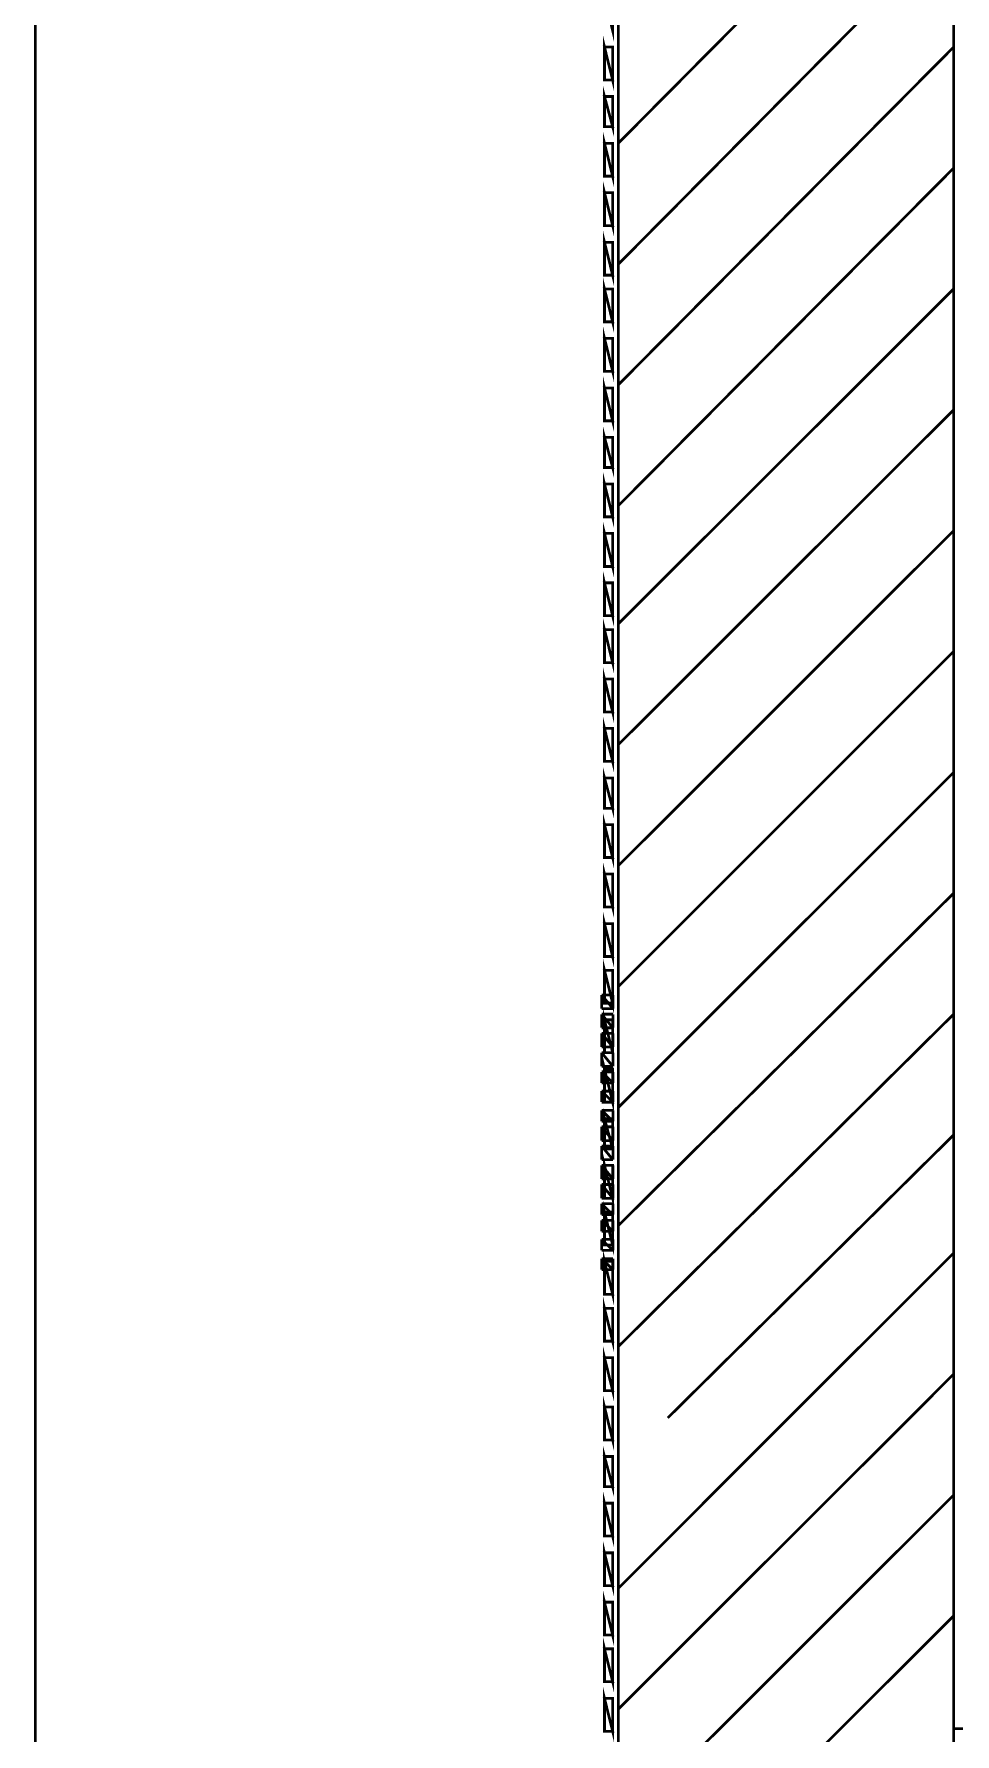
# Model space of a CAD drawing. Header units: metres. Extents: x 3290 to 4536, y 1562 to 1983.
# Drawn here: x 4013.17 to 4020.86, y 1710.19 to 1724.39 of the extents above; entities that cross this region are included whole.
import ezdxf

# ---------------------------------------------------------------- set-up
doc = ezdxf.new("R2010")
doc.units = ezdxf.units.M
for name, color, linetype in [('C00-00-00-BLACK', 7, 'Continuous'), ('C00-00-FF', 5, 'Continuous'), ('C00-7E-FF', 150, 'Continuous'), ('C00-FF-00', 3, 'Continuous')]:
    doc.layers.add(name, color=color, linetype=linetype)

msp = doc.modelspace()

# ---------------------------------------------------------------- linework, layer by layer
at = {"layer": 'C00-00-00-BLACK', "const_width": 0.0229}
for points in [[(4020.849, 1742.303), (4020.849, 1681.01)], [(4018.047, 1680.458), (4018.047, 1736.082)], [(4018.047, 1723.478), (4020.849, 1726.302)], [(4018.047, 1722.467), (4020.849, 1725.292)], [(4018.047, 1721.459), (4020.849, 1724.282)], [(4018.047, 1720.449), (4020.849, 1723.271)], [(4018.047, 1719.462), (4020.849, 1722.261)], [(4018.047, 1718.452), (4020.849, 1721.251)], [(4018.047, 1717.441), (4020.849, 1720.241)], [(4018.047, 1716.43), (4020.849, 1719.232)], [(4018.047, 1715.421), (4020.849, 1718.221)], [(4018.047, 1714.434), (4020.849, 1717.212)], [(4018.047, 1713.423), (4020.849, 1716.201)], [(4018.46, 1712.827), (4020.849, 1715.192)], [(4019.47, 1712.827), (4020.849, 1714.205)], [(4020.483, 1712.827), (4020.849, 1713.194)], [(4018.047, 1711.403), (4019.47, 1712.827)], [(4018.047, 1710.394), (4020.483, 1712.827)], [(4018.047, 1709.384), (4020.849, 1712.183)], [(4018.047, 1708.373), (4020.849, 1711.174)], [(4039.96, 1710.232), (4020.849, 1710.232)]]:
    msp.add_lwpolyline(points, dxfattribs=at)
at = {"layer": 'C00-00-FF', "const_width": 0.0229}
for points in [[(4018.002, 1716.362), (4017.908, 1716.362)], [(4017.908, 1716.362), (4018.002, 1716.248)], [(4017.908, 1716.362), (4018.002, 1716.248)], [(4017.908, 1716.248), (4017.908, 1716.362)], [(4018.002, 1716.248), (4018.002, 1716.362)], [(4018.002, 1716.248), (4017.908, 1716.248)], [(4018.002, 1716.201), (4017.908, 1716.201)], [(4017.908, 1716.201), (4018.002, 1716.087)], [(4017.908, 1716.201), (4018.002, 1716.087)], [(4017.908, 1716.087), (4017.908, 1716.201)], [(4018.002, 1716.087), (4017.908, 1716.087)], [(4018.002, 1716.087), (4018.002, 1716.201)], [(4018.002, 1716.041), (4017.908, 1716.041)], [(4017.908, 1716.041), (4018.002, 1715.926)], [(4017.908, 1716.041), (4018.002, 1715.926)], [(4017.908, 1715.926), (4017.908, 1716.041)], [(4018.002, 1715.926), (4017.908, 1715.926)], [(4018.002, 1715.926), (4018.002, 1716.041)], [(4018.002, 1715.879), (4017.908, 1715.879)], [(4017.908, 1715.879), (4018.002, 1715.765)], [(4017.908, 1715.879), (4018.002, 1715.765)], [(4017.908, 1715.765), (4017.908, 1715.879)], [(4018.002, 1715.765), (4018.002, 1715.879)], [(4018.002, 1715.765), (4017.908, 1715.765)], [(4018.002, 1715.719), (4017.908, 1715.719)], [(4017.908, 1715.719), (4018.002, 1715.627)], [(4017.908, 1715.719), (4018.002, 1715.627)], [(4017.908, 1715.627), (4017.908, 1715.719)], [(4018.002, 1715.627), (4018.002, 1715.719)], [(4018.002, 1715.627), (4017.908, 1715.627)], [(4018.002, 1715.558), (4017.908, 1715.558)], [(4017.908, 1715.558), (4018.002, 1715.466)], [(4017.908, 1715.558), (4018.002, 1715.466)], [(4017.908, 1715.466), (4017.908, 1715.558)], [(4018.002, 1715.466), (4018.002, 1715.558)], [(4018.002, 1715.466), (4017.908, 1715.466)], [(4018.002, 1715.398), (4017.908, 1715.398)], [(4017.908, 1715.398), (4018.002, 1715.306)], [(4017.908, 1715.398), (4018.002, 1715.306)], [(4017.908, 1715.306), (4017.908, 1715.398)], [(4018.002, 1715.306), (4018.002, 1715.398)], [(4018.002, 1715.306), (4017.908, 1715.306)], [(4018.002, 1715.26), (4017.908, 1715.26)], [(4017.908, 1715.26), (4018.002, 1715.145)], [(4017.908, 1715.26), (4018.002, 1715.145)], [(4017.908, 1715.145), (4017.908, 1715.26)], [(4018.002, 1715.145), (4018.002, 1715.26)], [(4018.002, 1715.145), (4017.908, 1715.145)], [(4018.002, 1715.1), (4017.908, 1715.1)], [(4017.908, 1715.1), (4018.002, 1714.985)], [(4017.908, 1715.1), (4018.002, 1714.985)], [(4017.908, 1714.985), (4017.908, 1715.1)], [(4018.002, 1714.985), (4018.002, 1715.1)], [(4018.002, 1714.985), (4017.908, 1714.985)], [(4018.002, 1714.939), (4017.908, 1714.939)], [(4017.908, 1714.939), (4018.002, 1714.825)], [(4017.908, 1714.939), (4018.002, 1714.825)], [(4017.908, 1714.825), (4017.908, 1714.939)], [(4018.002, 1714.825), (4018.002, 1714.939)], [(4018.002, 1714.825), (4017.908, 1714.825)], [(4018.002, 1714.778), (4017.908, 1714.778)], [(4017.908, 1714.778), (4018.002, 1714.663)], [(4017.908, 1714.778), (4018.002, 1714.663)], [(4017.908, 1714.663), (4017.908, 1714.778)], [(4018.002, 1714.663), (4017.908, 1714.663)], [(4018.002, 1714.663), (4018.002, 1714.778)], [(4018.002, 1714.617), (4017.908, 1714.617)], [(4017.908, 1714.617), (4018.002, 1714.525)], [(4017.908, 1714.617), (4018.002, 1714.525)], [(4017.908, 1714.525), (4017.908, 1714.617)], [(4018.002, 1714.525), (4017.908, 1714.525)], [(4018.002, 1714.525), (4018.002, 1714.617)], [(4018.002, 1714.479), (4017.908, 1714.479)], [(4017.908, 1714.479), (4018.002, 1714.387)], [(4017.908, 1714.479), (4018.002, 1714.387)], [(4017.908, 1714.387), (4017.908, 1714.479)], [(4018.002, 1714.387), (4017.908, 1714.387)], [(4018.002, 1714.387), (4018.002, 1714.479)], [(4018.002, 1714.319), (4017.908, 1714.319)], [(4017.908, 1714.319), (4018.002, 1714.227)], [(4017.908, 1714.319), (4018.002, 1714.227)], [(4017.908, 1714.227), (4017.908, 1714.319)], [(4018.002, 1714.227), (4017.908, 1714.227)], [(4018.002, 1714.227), (4018.002, 1714.319)], [(4018.002, 1714.158), (4017.908, 1714.158)], [(4017.908, 1714.158), (4018.002, 1714.066)], [(4017.908, 1714.158), (4018.002, 1714.066)], [(4017.908, 1714.066), (4017.908, 1714.158)], [(4018.002, 1714.066), (4018.002, 1714.158)], [(4018.002, 1714.066), (4017.908, 1714.066)]]:
    msp.add_lwpolyline(points, dxfattribs=at)
at = {"layer": 'C00-7E-FF', "const_width": 0.0229}
msp.add_lwpolyline([(4013.177, 1735.784), (4013.177, 1709.062)], dxfattribs=at)
at = {"layer": 'C00-FF-00', "const_width": 0.0229}
for points in [[(4018, 1724.419), (4017.932, 1724.694), (4018, 1724.694), (4018, 1724.419)], [(4017.932, 1724.006), (4018, 1724.006), (4017.932, 1724.282), (4017.932, 1724.006)], [(4018, 1724.006), (4017.932, 1724.282), (4018, 1724.282), (4018, 1724.006)], [(4017.932, 1723.617), (4018, 1723.617), (4017.932, 1723.869), (4017.932, 1723.617)], [(4018, 1723.617), (4017.932, 1723.869), (4018, 1723.869), (4018, 1723.617)], [(4018, 1723.203), (4017.932, 1723.478), (4018, 1723.478), (4018, 1723.203)], [(4017.932, 1723.203), (4018, 1723.203), (4017.932, 1723.478), (4017.932, 1723.203)], [(4018, 1722.79), (4017.932, 1723.065), (4018, 1723.065), (4018, 1722.79)], [(4017.932, 1722.79), (4018, 1722.79), (4017.932, 1723.065), (4017.932, 1722.79)], [(4018, 1722.376), (4017.932, 1722.651), (4018, 1722.651), (4018, 1722.376)], [(4017.932, 1722.376), (4018, 1722.376), (4017.932, 1722.651), (4017.932, 1722.376)], [(4017.932, 1721.986), (4018, 1721.986), (4017.932, 1722.261), (4017.932, 1721.986)], [(4018, 1721.986), (4017.932, 1722.261), (4018, 1722.261), (4018, 1721.986)], [(4017.932, 1721.573), (4018, 1721.573), (4017.932, 1721.849), (4017.932, 1721.573)], [(4018, 1721.573), (4017.932, 1721.849), (4018, 1721.849), (4018, 1721.573)], [(4017.932, 1721.159), (4018, 1721.159), (4017.932, 1721.434), (4017.932, 1721.159)], [(4018, 1721.159), (4017.932, 1721.434), (4018, 1721.434), (4018, 1721.159)], [(4017.932, 1720.769), (4018, 1720.769), (4017.932, 1721.022), (4017.932, 1720.769)], [(4018, 1720.769), (4017.932, 1721.022), (4018, 1721.022), (4018, 1720.769)], [(4018, 1720.357), (4017.932, 1720.632), (4018, 1720.632), (4018, 1720.357)], [(4017.932, 1720.357), (4018, 1720.357), (4017.932, 1720.632), (4017.932, 1720.357)], [(4018, 1719.942), (4017.932, 1720.218), (4018, 1720.218), (4018, 1719.942)], [(4017.932, 1719.942), (4018, 1719.942), (4017.932, 1720.218), (4017.932, 1719.942)], [(4018, 1719.53), (4017.932, 1719.805), (4018, 1719.805), (4018, 1719.53)], [(4017.932, 1719.53), (4018, 1719.53), (4017.932, 1719.805), (4017.932, 1719.53)], [(4017.932, 1719.139), (4018, 1719.139), (4017.932, 1719.414), (4017.932, 1719.139)], [(4018, 1719.139), (4017.932, 1719.414), (4018, 1719.414), (4018, 1719.139)], [(4017.932, 1718.726), (4018, 1718.726), (4017.932, 1719.002), (4017.932, 1718.726)], [(4018, 1718.726), (4017.932, 1719.002), (4018, 1719.002), (4018, 1718.726)], [(4017.932, 1718.313), (4018, 1718.313), (4017.932, 1718.589), (4017.932, 1718.313)], [(4018, 1718.313), (4017.932, 1718.589), (4018, 1718.589), (4018, 1718.313)], [(4017.932, 1717.922), (4018, 1717.922), (4017.932, 1718.175), (4017.932, 1717.922)], [(4018, 1717.922), (4017.932, 1718.175), (4018, 1718.175), (4018, 1717.922)], [(4018, 1717.51), (4017.932, 1717.785), (4018, 1717.785), (4018, 1717.51)], [(4017.932, 1717.51), (4018, 1717.51), (4017.932, 1717.785), (4017.932, 1717.51)], [(4018, 1717.097), (4017.932, 1717.372), (4018, 1717.372), (4018, 1717.097)], [(4017.932, 1717.097), (4018, 1717.097), (4017.932, 1717.372), (4017.932, 1717.097)], [(4018, 1716.683), (4017.932, 1716.958), (4018, 1716.958), (4018, 1716.683)], [(4017.932, 1716.683), (4018, 1716.683), (4017.932, 1716.958), (4017.932, 1716.683)], [(4017.932, 1716.293), (4018, 1716.293), (4017.932, 1716.568), (4017.932, 1716.293)], [(4018, 1716.293), (4017.932, 1716.568), (4018, 1716.568), (4018, 1716.293)], [(4017.932, 1715.879), (4018, 1715.879), (4017.932, 1716.154), (4017.932, 1715.879)], [(4018, 1715.879), (4017.932, 1716.154), (4018, 1716.154), (4018, 1715.879)], [(4017.932, 1715.466), (4018, 1715.466), (4017.932, 1715.742), (4017.932, 1715.466)], [(4018, 1715.466), (4017.932, 1715.742), (4018, 1715.742), (4018, 1715.466)], [(4017.932, 1715.076), (4018, 1715.076), (4017.932, 1715.329), (4017.932, 1715.076)], [(4018, 1715.076), (4017.932, 1715.329), (4018, 1715.329), (4018, 1715.076)], [(4018, 1714.663), (4017.932, 1714.938), (4018, 1714.938), (4018, 1714.663)], [(4017.932, 1714.663), (4018, 1714.663), (4017.932, 1714.938), (4017.932, 1714.663)], [(4018, 1714.273), (4017.932, 1714.548), (4018, 1714.548), (4018, 1714.273)], [(4017.932, 1714.273), (4018, 1714.273), (4017.932, 1714.548), (4017.932, 1714.273)], [(4018, 1713.86), (4017.932, 1714.135), (4018, 1714.135), (4018, 1713.86)], [(4017.932, 1713.86), (4018, 1713.86), (4017.932, 1714.135), (4017.932, 1713.86)], [(4017.932, 1713.469), (4018, 1713.469), (4017.932, 1713.744), (4017.932, 1713.469)], [(4018, 1713.469), (4017.932, 1713.744), (4018, 1713.744), (4018, 1713.469)], [(4017.932, 1713.056), (4018, 1713.056), (4017.932, 1713.331), (4017.932, 1713.056)], [(4018, 1713.056), (4017.932, 1713.331), (4018, 1713.331), (4018, 1713.056)], [(4017.932, 1712.644), (4018, 1712.644), (4017.932, 1712.918), (4017.932, 1712.644)], [(4018, 1712.644), (4017.932, 1712.918), (4018, 1712.918), (4018, 1712.644)], [(4017.932, 1712.253), (4018, 1712.253), (4017.932, 1712.505), (4017.932, 1712.253)], [(4018, 1712.253), (4017.932, 1712.505), (4018, 1712.505), (4018, 1712.253)], [(4018, 1711.84), (4017.932, 1712.115), (4018, 1712.115), (4018, 1711.84)], [(4017.932, 1711.84), (4018, 1711.84), (4017.932, 1712.115), (4017.932, 1711.84)], [(4018, 1711.426), (4017.932, 1711.7), (4018, 1711.7), (4018, 1711.426)], [(4017.932, 1711.426), (4018, 1711.426), (4017.932, 1711.7), (4017.932, 1711.426)], [(4018, 1711.013), (4017.932, 1711.288), (4018, 1711.288), (4018, 1711.013)], [(4017.932, 1711.013), (4018, 1711.013), (4017.932, 1711.288), (4017.932, 1711.013)], [(4017.932, 1710.624), (4018, 1710.624), (4017.932, 1710.898), (4017.932, 1710.624)], [(4018, 1710.624), (4017.932, 1710.898), (4018, 1710.898), (4018, 1710.624)], [(4017.932, 1710.209), (4018, 1710.209), (4017.932, 1710.484), (4017.932, 1710.209)], [(4018, 1710.209), (4017.932, 1710.484), (4018, 1710.484), (4018, 1710.209)]]:
    msp.add_lwpolyline(points, close=True, dxfattribs=at)
at = {"layer": 'C00-FF-00'}
for points in [[(4017.932, 1724.006), (4018, 1724.006), (4017.932, 1724.282), (4017.932, 1724.006)], [(4018, 1724.006), (4017.932, 1724.282), (4018, 1724.282), (4018, 1724.006)], [(4017.932, 1723.617), (4018, 1723.617), (4017.932, 1723.869), (4017.932, 1723.617)], [(4018, 1723.617), (4017.932, 1723.869), (4018, 1723.869), (4018, 1723.617)], [(4017.932, 1723.203), (4018, 1723.203), (4017.932, 1723.478), (4017.932, 1723.203)], [(4018, 1723.203), (4017.932, 1723.478), (4018, 1723.478), (4018, 1723.203)], [(4017.932, 1722.79), (4018, 1722.79), (4017.932, 1723.065), (4017.932, 1722.79)], [(4018, 1722.79), (4017.932, 1723.065), (4018, 1723.065), (4018, 1722.79)], [(4017.932, 1722.376), (4018, 1722.376), (4017.932, 1722.651), (4017.932, 1722.376)], [(4018, 1722.376), (4017.932, 1722.651), (4018, 1722.651), (4018, 1722.376)], [(4017.932, 1721.986), (4018, 1721.986), (4017.932, 1722.261), (4017.932, 1721.986)], [(4018, 1721.986), (4017.932, 1722.261), (4018, 1722.261), (4018, 1721.986)], [(4017.932, 1721.573), (4018, 1721.573), (4017.932, 1721.849), (4017.932, 1721.573)], [(4018, 1721.573), (4017.932, 1721.849), (4018, 1721.849), (4018, 1721.573)], [(4017.932, 1721.159), (4018, 1721.159), (4017.932, 1721.434), (4017.932, 1721.159)], [(4018, 1721.159), (4017.932, 1721.434), (4018, 1721.434), (4018, 1721.159)], [(4017.932, 1720.769), (4018, 1720.769), (4017.932, 1721.022), (4017.932, 1720.769)], [(4018, 1720.769), (4017.932, 1721.022), (4018, 1721.022), (4018, 1720.769)], [(4017.932, 1720.357), (4018, 1720.357), (4017.932, 1720.632), (4017.932, 1720.357)], [(4018, 1720.357), (4017.932, 1720.632), (4018, 1720.632), (4018, 1720.357)], [(4017.932, 1719.942), (4018, 1719.942), (4017.932, 1720.218), (4017.932, 1719.942)], [(4018, 1719.942), (4017.932, 1720.218), (4018, 1720.218), (4018, 1719.942)], [(4017.932, 1719.53), (4018, 1719.53), (4017.932, 1719.805), (4017.932, 1719.53)], [(4018, 1719.53), (4017.932, 1719.805), (4018, 1719.805), (4018, 1719.53)], [(4017.932, 1719.139), (4018, 1719.139), (4017.932, 1719.414), (4017.932, 1719.139)], [(4018, 1719.139), (4017.932, 1719.414), (4018, 1719.414), (4018, 1719.139)], [(4017.932, 1718.726), (4018, 1718.726), (4017.932, 1719.002), (4017.932, 1718.726)], [(4018, 1718.726), (4017.932, 1719.002), (4018, 1719.002), (4018, 1718.726)], [(4017.932, 1718.313), (4018, 1718.313), (4017.932, 1718.589), (4017.932, 1718.313)], [(4018, 1718.313), (4017.932, 1718.589), (4018, 1718.589), (4018, 1718.313)], [(4017.932, 1717.922), (4018, 1717.922), (4017.932, 1718.175), (4017.932, 1717.922)], [(4018, 1717.922), (4017.932, 1718.175), (4018, 1718.175), (4018, 1717.922)], [(4017.932, 1717.51), (4018, 1717.51), (4017.932, 1717.785), (4017.932, 1717.51)], [(4018, 1717.51), (4017.932, 1717.785), (4018, 1717.785), (4018, 1717.51)], [(4017.932, 1717.097), (4018, 1717.097), (4017.932, 1717.372), (4017.932, 1717.097)], [(4018, 1717.097), (4017.932, 1717.372), (4018, 1717.372), (4018, 1717.097)], [(4017.932, 1716.683), (4018, 1716.683), (4017.932, 1716.958), (4017.932, 1716.683)], [(4018, 1716.683), (4017.932, 1716.958), (4018, 1716.958), (4018, 1716.683)], [(4017.932, 1716.293), (4018, 1716.293), (4017.932, 1716.568), (4017.932, 1716.293)], [(4018, 1716.293), (4017.932, 1716.568), (4018, 1716.568), (4018, 1716.293)], [(4017.932, 1715.879), (4018, 1715.879), (4017.932, 1716.154), (4017.932, 1715.879)], [(4018, 1715.879), (4017.932, 1716.154), (4018, 1716.154), (4018, 1715.879)], [(4017.932, 1715.466), (4018, 1715.466), (4017.932, 1715.742), (4017.932, 1715.466)], [(4018, 1715.466), (4017.932, 1715.742), (4018, 1715.742), (4018, 1715.466)], [(4017.932, 1715.076), (4018, 1715.076), (4017.932, 1715.329), (4017.932, 1715.076)], [(4018, 1715.076), (4017.932, 1715.329), (4018, 1715.329), (4018, 1715.076)], [(4017.932, 1714.663), (4018, 1714.663), (4017.932, 1714.938), (4017.932, 1714.663)], [(4018, 1714.663), (4017.932, 1714.938), (4018, 1714.938), (4018, 1714.663)], [(4017.932, 1714.273), (4018, 1714.273), (4017.932, 1714.548), (4017.932, 1714.273)], [(4018, 1714.273), (4017.932, 1714.548), (4018, 1714.548), (4018, 1714.273)], [(4017.932, 1713.86), (4018, 1713.86), (4017.932, 1714.135), (4017.932, 1713.86)], [(4018, 1713.86), (4017.932, 1714.135), (4018, 1714.135), (4018, 1713.86)], [(4017.932, 1713.469), (4018, 1713.469), (4017.932, 1713.744), (4017.932, 1713.469)], [(4018, 1713.469), (4017.932, 1713.744), (4018, 1713.744), (4018, 1713.469)], [(4017.932, 1713.056), (4018, 1713.056), (4017.932, 1713.331), (4017.932, 1713.056)], [(4018, 1713.056), (4017.932, 1713.331), (4018, 1713.331), (4018, 1713.056)], [(4017.932, 1712.644), (4018, 1712.644), (4017.932, 1712.918), (4017.932, 1712.644)], [(4018, 1712.644), (4017.932, 1712.918), (4018, 1712.918), (4018, 1712.644)], [(4017.932, 1712.253), (4018, 1712.253), (4017.932, 1712.505), (4017.932, 1712.253)], [(4018, 1712.253), (4017.932, 1712.505), (4018, 1712.505), (4018, 1712.253)], [(4017.932, 1711.84), (4018, 1711.84), (4017.932, 1712.115), (4017.932, 1711.84)], [(4018, 1711.84), (4017.932, 1712.115), (4018, 1712.115), (4018, 1711.84)], [(4017.932, 1711.426), (4018, 1711.426), (4017.932, 1711.7), (4017.932, 1711.426)], [(4018, 1711.426), (4017.932, 1711.7), (4018, 1711.7), (4018, 1711.426)], [(4017.932, 1711.013), (4018, 1711.013), (4017.932, 1711.288), (4017.932, 1711.013)], [(4018, 1711.013), (4017.932, 1711.288), (4018, 1711.288), (4018, 1711.013)], [(4017.932, 1710.624), (4018, 1710.624), (4017.932, 1710.898), (4017.932, 1710.624)], [(4018, 1710.624), (4017.932, 1710.898), (4018, 1710.898), (4018, 1710.624)], [(4017.932, 1710.209), (4018, 1710.209), (4017.932, 1710.484), (4017.932, 1710.209)], [(4018, 1710.209), (4017.932, 1710.484), (4018, 1710.484), (4018, 1710.209)]]:
    msp.add_lwpolyline(points, close=True, dxfattribs=at)

doc.saveas('drawing.dxf')
